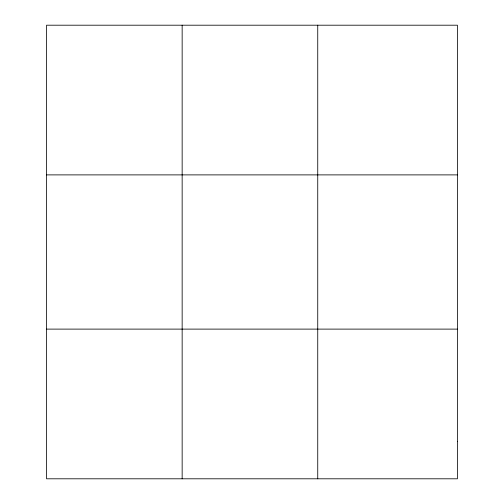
<?xml version="1.0" encoding="UTF-8"?>
<svg xmlns="http://www.w3.org/2000/svg" width="504" height="504" viewBox="0 0 504 504"><rect width="100%" height="100%" fill="white"/><g stroke="black" fill="none" stroke-linecap="round" stroke-linejoin="round"><path stroke-width="0.76" d="M182.152 478.8L182.152 25.2M317.74 478.8L317.74 25.2M46.563 174.888L457.437 174.888M46.563 329.112L457.437 329.112M457.437 441.378L457.437 478.8L46.563 478.8L46.563 25.2L457.437 25.2L457.437 441.378"/></g></svg>
